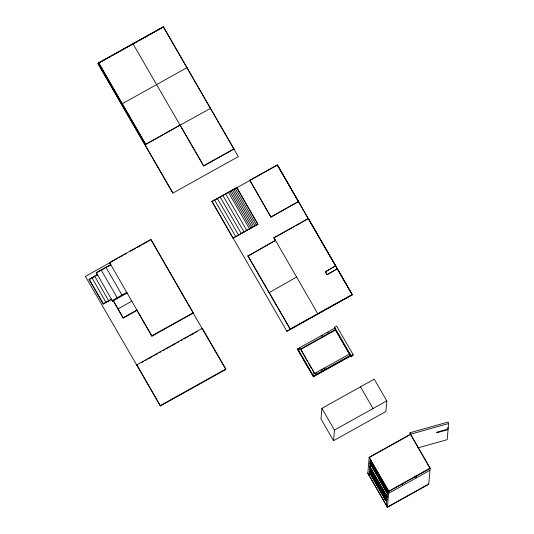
<?xml version="1.0" encoding="UTF-8"?>
<svg xmlns="http://www.w3.org/2000/svg" width="534" height="534" viewBox="0 0 534 534"><rect width="100%" height="100%" fill="white"/><g stroke="black" fill="none" stroke-linecap="round" stroke-linejoin="round"><path stroke-width="0.8" d="M180.152 125.29L203.701 165.994L234.005 149.093L163.377 26.7L98.65 62.805L145.722 144.494L180.178 125.003M103.276 304.08L103.316 303.646L111.579 299.033L111.539 299.467L103.276 304.08L89.151 279.656L89.185 279.222L97.448 274.616L96.033 275.818M91.901 278.121L91.941 277.687L106.032 302.538M110.698 264.944L110.732 264.517L96.274 272.58L97.468 275.15M101.053 270.324L101.093 269.89L117.58 298.386M105.879 267.634L105.912 267.2L122.399 295.696M122.173 103.796L186.907 67.691M136.944 310.321L151.91 336.173L193.228 313.131L193.261 312.697L150.875 239.432L109.557 262.481L110.765 265.064M108.789 301.002L94.692 276.151L94.658 276.585L89.151 279.656M133.053 43.888L203.701 165.994M114.096 300.735L112.721 301.503L96.274 272.58M118.121 309.259L118.154 308.826L131.925 301.149M123.261 317.65L137.031 309.967L136.991 310.394L123.22 318.077L113.054 300.008L126.825 292.325M145.722 144.494L98.65 62.805M163.351 27.047L163.377 26.7M136.831 365.223L136.871 364.789L202.293 328.303L225.842 369.007L225.802 369.495L160.38 405.98L85.413 276.412L114.59 260.078M150.875 239.432L189.563 306.87M151.91 336.173L109.557 262.481M110.818 56.29L163.351 26.987L238.318 156.616L172.896 193.101L97.936 63.473L110.291 56.584M160.38 405.98L136.871 364.789M210.456 108.395L145.749 144.207M337.401 268.669L327.048 274.716L337.401 268.669L352.286 294.788L286.865 331.28L211.931 201.365L236.722 187.534L257.915 224.167L233.098 238.284L211.931 201.365M202.252 328.737L202.293 328.303M214.661 200.117L235.854 236.749M217.411 198.575L238.611 235.207M220.168 197.039L241.361 233.672M222.925 195.504L244.118 232.136M225.675 193.969L246.875 230.601M228.432 192.434L249.625 229.066M229.807 191.666L251.007 228.298M231.189 190.898L252.382 227.531M232.564 190.131L253.757 226.763M233.939 189.363L255.139 225.995M235.32 188.589L256.514 225.221M236.722 187.534L257.889 224.454M249.805 180.238L270.978 217.158L298.546 201.505L277.353 164.873L249.805 180.238L270.978 217.158M247.95 255.746L290.316 329.298L247.923 256.033L275.497 240.387L256.627 251.187M277.353 164.873L319.385 237.924M269.123 292.665L296.69 277.019M275.557 240.827L273.929 237.67L308.358 218.466L335.719 265.765L325.366 271.813L327.048 274.716M286.865 331.28L352.293 294.735L277.326 165.166M308.358 218.466L301.877 222.358M300.609 349.523L335.652 329.985L334.918 328.05L297.732 348.789L297.658 349.657L313.358 376.79L350.544 356.051L350.618 355.183L349.83 353.828L312.644 374.568L312.597 375.142M298.466 350.725L298.513 350.144L335.699 329.405M317.863 313.939L273.929 237.67M313.358 376.79L313.431 375.923L297.732 348.789M325.366 271.813L335.719 265.765M321.909 408.343L320.994 418.996L333.556 440.704L385.895 411.514L386.803 400.86L374.247 379.153L321.909 408.343L334.471 430.05L333.556 440.704M334.451 328.236L334.538 327.229L336.6 326.074L353.087 354.569L353.001 355.577L350.938 356.725L335.672 330.339M334.865 328.624L334.918 328.05M349.783 354.402L349.83 353.828M350.938 356.725L351.025 355.717L334.538 327.229M448.587 423.549L410.499 434.215L369.181 457.258L367.799 473.384L387.424 507.3L428.742 484.258L430.124 468.138L410.499 434.215L410.065 432.714L448.153 422.047L448.587 423.549L448.119 429.016L436.692 432.22L436.638 432.834L448.066 429.636L447.205 439.669L417.848 447.892M370.336 459.58L369.001 475.126L371.177 473.918M370.516 467.991L369.708 466.923M370.803 464.68L369.989 463.612M370.95 462.958L370.135 461.883M370.843 474.673L370.896 474.099M370.99 472.95L371.043 472.37M371.117 471.509L371.163 470.935L372.599 470.134M371.611 465.748L371.657 465.174L387.357 492.308M371.757 464.026L371.804 463.445L387.504 490.586M379.08 477.997L378.98 479.145L387.584 494.01M381.817 483.39L381.863 482.816M384.974 499.096L385.021 498.522M385.121 497.368L385.174 496.794M385.248 495.932L385.294 495.352L386.669 494.584M385.501 495.799L386.289 497.154L370.382 469.573L370.309 470.441L386.009 497.575L387.437 496.78M385.735 500.738L385.808 499.877L370.109 472.744L370.035 473.605L385.735 500.738L387.163 499.944M385.955 498.149L385.882 499.016L370.182 471.882L370.256 471.015L385.955 498.149L387.39 497.354M386.009 497.575L386.082 496.713M386.276 504.977L387.604 489.431M387.424 507.3L388.805 491.18L369.181 457.258M402.396 485.66L402.556 483.784M409.858 435.137L410.065 432.714M410.499 434.215L430.104 468.425L388.785 491.467L369.161 457.551L408.303 435.717M416.326 476.101L416.166 477.977L414.991 475.941M100.833 61.911L97.929 63.533L172.896 193.101M102.288 61.103L110.284 56.637M111.74 55.83L119.009 51.778M120.464 50.964L124.822 48.534M126.278 47.72L137.178 41.639M138.633 40.831L142.999 38.395M144.447 37.587L152.444 33.128M153.899 32.314L161.168 28.262M203.728 165.707L234.026 148.806M211.898 201.705L276.599 165.567M115.217 259.791L117.493 258.463M118.855 257.702L123.294 255.232M124.662 254.518L126.191 253.61M130.476 251.274L132.712 249.972M133.387 249.652L135.616 248.357M137.024 247.569L141.41 245.119M142.838 244.325L147.21 241.889M148.652 241.141L150.114 240.273M96.921 272.627L100.365 270.705M101.747 269.937L105.185 268.021M106.566 267.254L110.011 265.331M112.754 301.069L127.219 293.006M233.124 237.997L257.915 224.167M270.998 216.871L298.546 201.505M273.902 237.957L291.838 227.958M293.266 227.157L294.701 226.356M296.136 225.555L300.442 223.159M247.923 256.033L255.172 251.995M151.943 335.746L193.261 312.697M141.196 362.786L143.372 361.571M144.827 360.764L146.283 359.949M147.738 359.142L152.097 356.705M153.552 355.898L157.91 353.461M159.366 352.654L160.821 351.839M163.003 350.624L164.459 349.817M165.907 349.002L170.273 346.573M171.728 345.758L176.087 343.329M177.542 342.521L178.99 341.707M181.173 340.492L182.628 339.677M184.083 338.87L188.442 336.44M189.897 335.626L194.256 333.196M195.711 332.382L197.166 331.574M290.342 329.011L352.32 294.448M160.42 405.493L225.842 369.007M299.828 348.168L297.678 349.363L313.378 376.503L350.564 355.757L335.279 329.338M321.281 336.206L322.71 335.405M327.002 333.016L328.43 332.215M315.454 373.546L316.889 372.752M321.174 370.356L322.609 369.561M324.038 368.76L325.466 367.966M313.431 375.923L350.618 355.183M351.025 355.717L353.087 354.569M334.471 430.05L386.803 400.86M371.637 460.502L370.189 461.309L387.457 491.16M371.611 460.789L370.162 461.596L388.625 493.336L429.943 470.294M371.203 465.541L369.755 466.349L387.023 496.199M371.183 465.828L369.728 466.636L387.003 496.486M388.805 491.18L430.124 468.138M386.316 496.867L387.744 496.073M387.717 496.36L386.029 497.287L370.329 470.154M385.808 499.877L387.237 499.083M387.19 499.657L385.762 500.451L370.062 473.318M428.769 483.971L387.45 507.013L367.826 473.091M320.22 239.365L352.286 294.788M325.393 271.526L327.075 274.429M360.47 386.836L373.032 408.543M370.042 463.038L387.31 492.889M370.015 463.325L387.284 493.176M314.713 373.413L300.582 348.996L307.597 361.778M308.425 363.22L311.335 368.246M312.17 369.682L314.246 373.273M370.209 471.589L385.908 498.729M189.904 307.384L225.381 368.774M113.014 300.442L123.22 318.077M111.486 299.367L112.721 301.503M89.185 279.222L103.316 303.646M447.679 427.52L448.119 429.016"/></g></svg>
